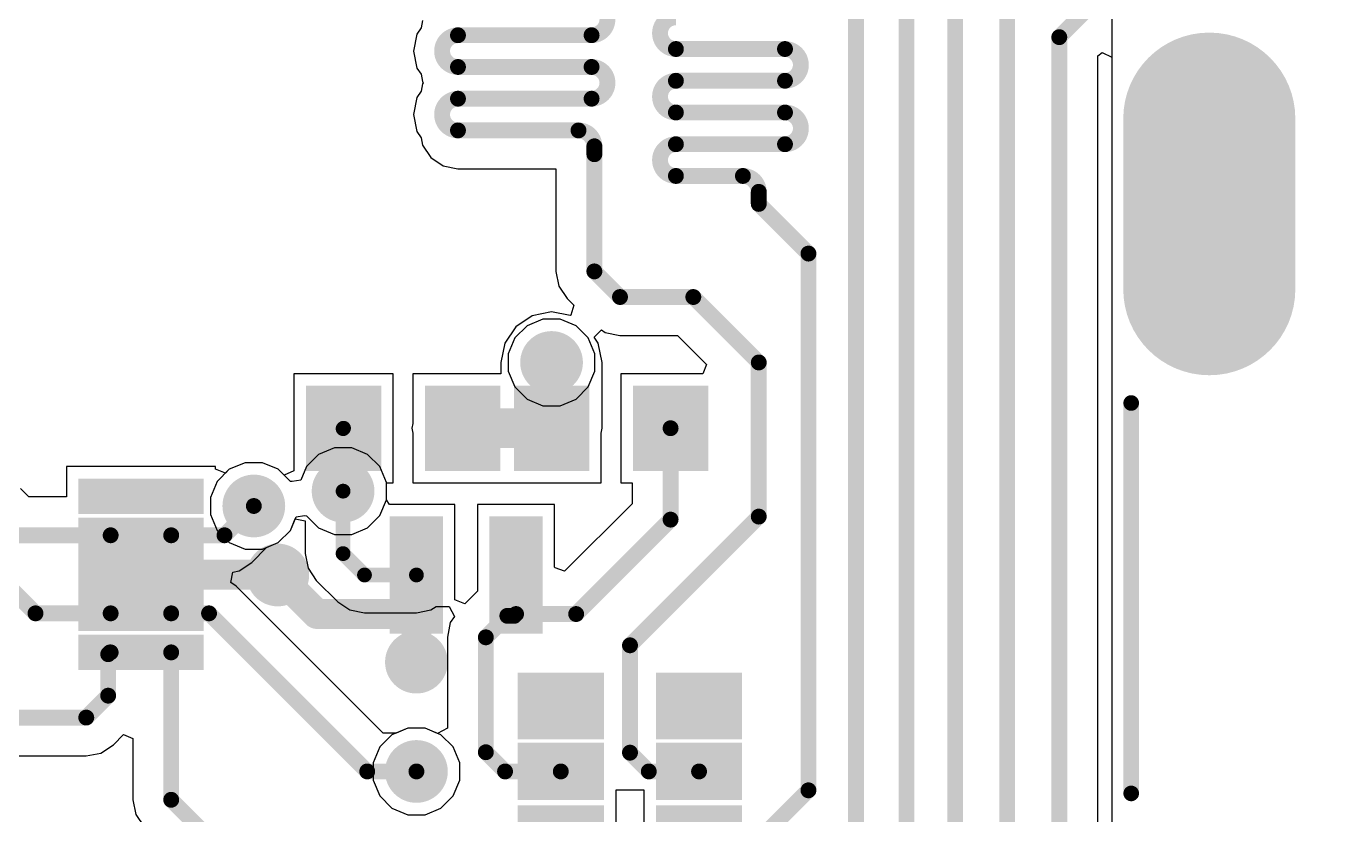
# Model space of a CAD drawing. Header units: millimetres. Extents: x 0 to 172, y 0 to 138.
# Drawn here: x 17.16 to 33.98, y 15.49 to 25.59 of the extents above; entities that cross this region are included whole.
import ezdxf

# ---------------------------------------------------------------- set-up
doc = ezdxf.new("R2010")
doc.units = ezdxf.units.MM
for name, color, linetype in [('BottomLayer', 5, 'Continuous'), ('BottomPaste', 16, 'Continuous'), ('BottomSolder', 6, 'Continuous'), ('MultiLayer', 9, 'Continuous'), ('PadHoleLayer', 156, 'Continuous'), ('TopLayer', 1, 'Continuous'), ('TopOverlay', 2, 'Continuous'), ('TopSolder', 216, 'Continuous'), ('ViaHoleLayer', 16, 'Continuous')]:
    doc.layers.add(name, color=color, linetype=linetype)

# ---------------------------------------------------------------- blocks, each defined once
blk = doc.blocks.new('U_DFN2510_10_B_20')
at = {"layer": 'BottomLayer'}
for points in [[(-0.69999987, 1.12500029), (-0.07499984999999999, 1.12500029), (-0.07499984999999999, 0.8750007900000001), (-0.69999987, 0.8750007900000001)], [(0.07499984999999999, 1.12500029), (0.69999987, 1.12500029), (0.69999987, 0.8750007900000001), (0.07499984999999999, 0.8750007900000001)], [(-0.69999987, 0.6249987499999999), (-0.07499984999999999, 0.6249987499999999), (-0.07499984999999999, 0.37499925), (-0.69999987, 0.37499925)], [(0.07499984999999999, 0.6250012899999999), (0.69999987, 0.6250012899999999), (0.69999987, 0.37500179), (0.07499984999999999, 0.37500179)], [(-0.69999987, 0.22499955), (-0.07499984999999999, 0.22499955), (-0.07499984999999999, -0.22499955), (-0.69999987, -0.22499955)], [(0.07499984999999999, 0.22499955), (0.69999987, 0.22499955), (0.69999987, -0.22499955), (0.07499984999999999, -0.22499955)], [(-0.69999987, -0.37500179), (-0.07499984999999999, -0.37500179), (-0.07499984999999999, -0.6250012899999999), (-0.69999987, -0.6250012899999999)], [(0.07499984999999999, -0.37499925), (0.69999987, -0.37499925), (0.69999987, -0.6249987499999999), (0.07499984999999999, -0.6249987499999999)], [(-0.69999987, -0.8750007900000001), (-0.07499984999999999, -0.8750007900000001), (-0.07499984999999999, -1.12500029), (-0.69999987, -1.12500029)], [(0.07499984999999999, -0.8750007900000001), (0.69999987, -0.8750007900000001), (0.69999987, -1.12500029), (0.07499984999999999, -1.12500029)]]:
    blk.add_hatch(color=5, dxfattribs=at).paths.add_polyline_path(points)
at = {"layer": 'BottomPaste'}
for points in [[(-0.69999987, 1.12500029), (-0.07499984999999999, 1.12500029), (-0.07499984999999999, 0.8750007900000001), (-0.69999987, 0.8750007900000001)], [(0.07499984999999999, 1.12500029), (0.69999987, 1.12500029), (0.69999987, 0.8750007900000001), (0.07499984999999999, 0.8750007900000001)], [(-0.69999987, 0.6249987499999999), (-0.07499984999999999, 0.6249987499999999), (-0.07499984999999999, 0.37499925), (-0.69999987, 0.37499925)], [(0.07499984999999999, 0.6250012899999999), (0.69999987, 0.6250012899999999), (0.69999987, 0.37500179), (0.07499984999999999, 0.37500179)], [(-0.69999987, 0.22499955), (-0.07499984999999999, 0.22499955), (-0.07499984999999999, -0.22499955), (-0.69999987, -0.22499955)], [(0.07499984999999999, 0.22499955), (0.69999987, 0.22499955), (0.69999987, -0.22499955), (0.07499984999999999, -0.22499955)], [(-0.69999987, -0.37500179), (-0.07499984999999999, -0.37500179), (-0.07499984999999999, -0.6250012899999999), (-0.69999987, -0.6250012899999999)], [(0.07499984999999999, -0.37499925), (0.69999987, -0.37499925), (0.69999987, -0.6249987499999999), (0.07499984999999999, -0.6249987499999999)], [(-0.69999987, -0.8750007900000001), (-0.07499984999999999, -0.8750007900000001), (-0.07499984999999999, -1.12500029), (-0.69999987, -1.12500029)], [(0.07499984999999999, -0.8750007900000001), (0.69999987, -0.8750007900000001), (0.69999987, -1.12500029), (0.07499984999999999, -1.12500029)]]:
    blk.add_hatch(color=16, dxfattribs=at).paths.add_polyline_path(points)
at = {"layer": 'BottomSolder'}
for points in [[(-0.8015998699999999, 1.22660029), (0.02660015, 1.22660029), (0.02660015, 0.77340079), (-0.8015998699999999, 0.77340079)], [(-0.02660015, 1.22660029), (0.8015998699999999, 1.22660029), (0.8015998699999999, 0.77340079), (-0.02660015, 0.77340079)], [(-0.8015998699999999, 0.72659875), (0.02660015, 0.72659875), (0.02660015, 0.27339925), (-0.8015998699999999, 0.27339925)], [(-0.02660015, 0.72660129), (0.8015998699999999, 0.72660129), (0.8015998699999999, 0.27340179), (-0.02660015, 0.27340179)], [(-0.8015998699999999, 0.32659955), (0.02660015, 0.32659955), (0.02660015, -0.32659955), (-0.8015998699999999, -0.32659955)], [(-0.02660015, 0.32659955), (0.8015998699999999, 0.32659955), (0.8015998699999999, -0.32659955), (-0.02660015, -0.32659955)], [(-0.8015998699999999, -0.27340179), (0.02660015, -0.27340179), (0.02660015, -0.72660129), (-0.8015998699999999, -0.72660129)], [(-0.02660015, -0.27339925), (0.8015998699999999, -0.27339925), (0.8015998699999999, -0.72659875), (-0.02660015, -0.72659875)], [(-0.8015998699999999, -0.77340079), (0.02660015, -0.77340079), (0.02660015, -1.22660029), (-0.8015998699999999, -1.22660029)], [(-0.02660015, -0.77340079), (0.8015998699999999, -0.77340079), (0.8015998699999999, -1.22660029), (-0.02660015, -1.22660029)]]:
    blk.add_hatch(color=6, dxfattribs=at).paths.add_polyline_path(points)
blk = doc.blocks.new('SC_89_B_22')
at = {"layer": 'BottomLayer'}
for points in [[(-0.8769997699999998, 0.6499986999999999), (-0.39899971, 0.6499986999999999), (-0.39899971, 0.3499993), (-0.8769997699999998, 0.3499993)], [(0.39899971, 0.6499986999999999), (0.8769997699999998, 0.6499986999999999), (0.8769997699999998, 0.3499993), (0.39899971, 0.3499993)], [(-0.8769997699999998, 0.14999716), (-0.39899971, 0.14999716), (-0.39899971, -0.15000224), (-0.8769997699999998, -0.15000224)], [(0.39899971, 0.14999716), (0.8769997699999998, 0.14999716), (0.8769997699999998, -0.15000224), (0.39899971, -0.15000224)], [(-0.8769997699999998, -0.35000184), (-0.39899971, -0.35000184), (-0.39899971, -0.65000124), (-0.8769997699999998, -0.65000124)], [(0.39899971, -0.35000184), (0.8769997699999998, -0.35000184), (0.8769997699999998, -0.65000124), (0.39899971, -0.65000124)]]:
    blk.add_hatch(color=5, dxfattribs=at).paths.add_polyline_path(points)
at = {"layer": 'BottomPaste'}
for points in [[(-0.8769997699999998, 0.6499986999999999), (-0.39899971, 0.6499986999999999), (-0.39899971, 0.3499993), (-0.8769997699999998, 0.3499993)], [(0.39899971, 0.6499986999999999), (0.8769997699999998, 0.6499986999999999), (0.8769997699999998, 0.3499993), (0.39899971, 0.3499993)], [(-0.8769997699999998, 0.14999716), (-0.39899971, 0.14999716), (-0.39899971, -0.15000224), (-0.8769997699999998, -0.15000224)], [(0.39899971, 0.14999716), (0.8769997699999998, 0.14999716), (0.8769997699999998, -0.15000224), (0.39899971, -0.15000224)], [(-0.8769997699999998, -0.35000184), (-0.39899971, -0.35000184), (-0.39899971, -0.65000124), (-0.8769997699999998, -0.65000124)], [(0.39899971, -0.35000184), (0.8769997699999998, -0.35000184), (0.8769997699999998, -0.65000124), (0.39899971, -0.65000124)]]:
    blk.add_hatch(color=16, dxfattribs=at).paths.add_polyline_path(points)
at = {"layer": 'BottomSolder'}
for points in [[(-0.97859977, 0.7515987), (-0.29739971, 0.7515987), (-0.29739971, 0.2483993), (-0.97859977, 0.2483993)], [(0.29739971, 0.7515987), (0.97859977, 0.7515987), (0.97859977, 0.2483993), (0.29739971, 0.2483993)], [(-0.97859977, 0.25159716), (-0.29739971, 0.25159716), (-0.29739971, -0.25160224), (-0.97859977, -0.25160224)], [(0.29739971, 0.25159716), (0.97859977, 0.25159716), (0.97859977, -0.25160224), (0.29739971, -0.25160224)], [(-0.97859977, -0.24840184), (-0.29739971, -0.24840184), (-0.29739971, -0.75160124), (-0.97859977, -0.75160124)], [(0.29739971, -0.24840184), (0.97859977, -0.24840184), (0.97859977, -0.75160124), (0.29739971, -0.75160124)]]:
    blk.add_hatch(color=6, dxfattribs=at).paths.add_polyline_path(points)
blk = doc.blocks.new('YC164_JR_0722RL_B_141')
at = {"layer": 'BottomLayer'}
for points in [[(-0.45000037, 2.80500074), (0.45000037, 2.80500074), (0.45000037, 2.1549995), (-0.45000037, 2.1549995)], [(2.21999937, 2.1549995), (1.31999863, 2.1549995), (1.31999863, 2.80500074), (2.21999937, 2.80500074)], [(-0.45000037, 1.90499873), (0.45000037, 1.90499873), (0.45000037, 1.37499979), (-0.45000037, 1.37499979)], [(2.21999937, 1.37499979), (1.31999863, 1.37499979), (1.31999863, 1.90499873), (2.21999937, 1.90499873)], [(-0.45000037, 1.10500033), (0.45000037, 1.10500033), (0.45000037, 0.57500139), (-0.45000037, 0.57500139)], [(2.21999937, 0.57500139), (1.31999863, 0.57500139), (1.31999863, 1.10500033), (2.21999937, 1.10500033)], [(-0.45000037, 0.32500062), (0.45000037, 0.32500062), (0.45000037, -0.32500062), (-0.45000037, -0.32500062)], [(2.21999937, -0.32500062), (1.31999863, -0.32500062), (1.31999863, 0.32500062), (2.21999937, 0.32500062)]]:
    blk.add_hatch(color=5, dxfattribs=at).paths.add_polyline_path(points)
at = {"layer": 'BottomPaste'}
for points in [[(-0.45000037, 2.80500074), (0.45000037, 2.80500074), (0.45000037, 2.1549995), (-0.45000037, 2.1549995)], [(2.21999937, 2.1549995), (1.31999863, 2.1549995), (1.31999863, 2.80500074), (2.21999937, 2.80500074)], [(-0.45000037, 1.90499873), (0.45000037, 1.90499873), (0.45000037, 1.37499979), (-0.45000037, 1.37499979)], [(2.21999937, 1.37499979), (1.31999863, 1.37499979), (1.31999863, 1.90499873), (2.21999937, 1.90499873)], [(-0.45000037, 1.10500033), (0.45000037, 1.10500033), (0.45000037, 0.57500139), (-0.45000037, 0.57500139)], [(2.21999937, 0.57500139), (1.31999863, 0.57500139), (1.31999863, 1.10500033), (2.21999937, 1.10500033)], [(-0.45000037, 0.32500062), (0.45000037, 0.32500062), (0.45000037, -0.32500062), (-0.45000037, -0.32500062)], [(2.21999937, -0.32500062), (1.31999863, -0.32500062), (1.31999863, 0.32500062), (2.21999937, 0.32500062)]]:
    blk.add_hatch(color=16, dxfattribs=at).paths.add_polyline_path(points)
at = {"layer": 'BottomSolder'}
for points in [[(-0.55160037, 2.90660074), (0.55160037, 2.90660074), (0.55160037, 2.0533995), (-0.55160037, 2.0533995)], [(2.32159937, 2.0533995), (1.21839863, 2.0533995), (1.21839863, 2.90660074), (2.32159937, 2.90660074)], [(-0.55160037, 2.00659873), (0.55160037, 2.00659873), (0.55160037, 1.27339979), (-0.55160037, 1.27339979)], [(2.32159937, 1.27339979), (1.21839863, 1.27339979), (1.21839863, 2.00659873), (2.32159937, 2.00659873)], [(-0.55160037, 1.20660033), (0.55160037, 1.20660033), (0.55160037, 0.47340139), (-0.55160037, 0.47340139)], [(2.32159937, 0.4734013900000001), (1.21839863, 0.4734013899999999), (1.21839863, 1.20660033), (2.32159937, 1.20660033)], [(-0.55160037, 0.4266006199999999), (0.55160037, 0.4266006199999999), (0.55160037, -0.4266006199999999), (-0.55160037, -0.4266006199999999)], [(2.32159937, -0.4266006199999999), (1.21839863, -0.42660062), (1.21839863, 0.4266006199999999), (2.32159937, 0.42660062)]]:
    blk.add_hatch(color=6, dxfattribs=at).paths.add_polyline_path(points)
blk = doc.blocks.new('R___0603_B_198')
at = {"layer": 'BottomLayer'}
for points in [[(-1.143, -0.4445), (-1.143, 0.4445), (-0.3809999999999999, 0.4445), (-0.3809999999999999, -0.4445)], [(0.3809999999999999, -0.4445), (0.3809999999999999, 0.4445), (1.143, 0.4445), (1.143, -0.4445)]]:
    blk.add_hatch(color=5, dxfattribs=at).paths.add_polyline_path(points)
at = {"layer": 'BottomPaste'}
for points in [[(-1.143, -0.4445), (-1.143, 0.4445), (-0.3809999999999999, 0.4445), (-0.3809999999999999, -0.4445)], [(0.3809999999999999, -0.4445), (0.3809999999999999, 0.4445), (1.143, 0.4445), (1.143, -0.4445)]]:
    blk.add_hatch(color=16, dxfattribs=at).paths.add_polyline_path(points)
at = {"layer": 'BottomSolder'}
for points in [[(-1.2446, -0.5460999999999999), (-1.2446, 0.5460999999999999), (-0.2794, 0.5460999999999999), (-0.2794, -0.5460999999999999)], [(0.2794, -0.5460999999999999), (0.2794, 0.5460999999999999), (1.2446, 0.5460999999999999), (1.2446, -0.5460999999999999)]]:
    blk.add_hatch(color=6, dxfattribs=at).paths.add_polyline_path(points)
blk = doc.blocks.new('R___0603_B_199')
at = {"layer": 'BottomLayer'}
for points in [[(-1.143, -0.4445), (-1.143, 0.4445), (-0.3809999999999999, 0.4445), (-0.3809999999999999, -0.4445)], [(0.3809999999999999, -0.4445), (0.3809999999999999, 0.4445), (1.143, 0.4445), (1.143, -0.4445)]]:
    blk.add_hatch(color=5, dxfattribs=at).paths.add_polyline_path(points)
at = {"layer": 'BottomPaste'}
for points in [[(-1.143, -0.4445), (-1.143, 0.4445), (-0.3809999999999999, 0.4445), (-0.3809999999999999, -0.4445)], [(0.3809999999999999, -0.4445), (0.3809999999999999, 0.4445), (1.143, 0.4445), (1.143, -0.4445)]]:
    blk.add_hatch(color=16, dxfattribs=at).paths.add_polyline_path(points)
at = {"layer": 'BottomSolder'}
for points in [[(-1.2446, -0.5460999999999999), (-1.2446, 0.5460999999999999), (-0.2794, 0.5460999999999999), (-0.2794, -0.5460999999999999)], [(0.2794, -0.5460999999999999), (0.2794, 0.5460999999999999), (1.2446, 0.5460999999999999), (1.2446, -0.5460999999999999)]]:
    blk.add_hatch(color=6, dxfattribs=at).paths.add_polyline_path(points)
blk = doc.blocks.new('MX50B19NQ1_267')
at = {"layer": 'BottomLayer'}
h = blk.add_hatch(color=5, dxfattribs=at)
edge = h.paths.add_edge_path()
edge.add_arc((-11.44999742, 6.6824987), 1.00000054, 180, 360)
edge.add_line((-10.44999688, 6.6824987), (-10.44999688, 8.867498139999999))
edge.add_arc((-11.44999742, 8.867498139999999), 1.00000054, 0, 180)
edge.add_line((-12.44999796, 8.867498139999999), (-12.44999796, 6.6824987))
at = {"layer": 'BottomSolder'}
h = blk.add_hatch(color=6, dxfattribs=at)
edge = h.paths.add_edge_path()
edge.add_arc((-11.44999742, 6.6824987), 1.10160054, 180, 360)
edge.add_line((-10.34839688, 6.6824987), (-10.34839688, 8.867498139999999))
edge.add_arc((-11.44999742, 8.867498139999999), 1.10160054, 0, 180)
edge.add_line((-12.55159796, 8.867498139999999), (-12.55159796, 6.6824987))
at = {"layer": 'MultiLayer'}
h = blk.add_hatch(color=9, dxfattribs=at)
edge = h.paths.add_edge_path()
edge.add_arc((-11.44999742, 6.6824987), 1.00000054, 180, 360)
edge.add_line((-10.44999688, 6.6824987), (-10.44999688, 8.867498139999999))
edge.add_arc((-11.44999742, 8.867498139999999), 1.00000054, 0, 180)
edge.add_line((-12.44999796, 8.867498139999999), (-12.44999796, 6.6824987))
at = {"layer": 'PadHoleLayer'}
h = blk.add_hatch(color=156, dxfattribs=at)
edge = h.paths.add_edge_path()
edge.add_arc((-11.44999742, 6.97499748), 0.50999898, 180, 360)
edge.add_line((-10.93999844, 6.97499748), (-10.93999844, 8.57499936))
edge.add_arc((-11.44999742, 8.57499936), 0.50999898, 0, 180)
edge.add_line((-11.9599964, 8.57499936), (-11.9599964, 6.97499748))
at = {"layer": 'TopLayer'}
h = blk.add_hatch(color=1, dxfattribs=at)
edge = h.paths.add_edge_path()
edge.add_arc((-11.44999742, 6.6824987), 1.00000054, 180, 360)
edge.add_line((-10.44999688, 6.6824987), (-10.44999688, 8.867498139999999))
edge.add_arc((-11.44999742, 8.867498139999999), 1.00000054, 0, 180)
edge.add_line((-12.44999796, 8.867498139999999), (-12.44999796, 6.6824987))
at = {"layer": 'TopSolder'}
h = blk.add_hatch(color=216, dxfattribs=at)
edge = h.paths.add_edge_path()
edge.add_arc((-11.44999742, 6.6824987), 1.10160054, 180, 360)
edge.add_line((-10.34839688, 6.6824987), (-10.34839688, 8.867498139999999))
edge.add_arc((-11.44999742, 8.867498139999999), 1.10160054, 0, 180)
edge.add_line((-12.55159796, 8.867498139999999), (-12.55159796, 6.6824987))
at = {"layer": 'TopOverlay', "const_width": 0.1999996}
blk.add_lwpolyline([(-12.44999796, 0.22499828), (-12.44999796, 5.224998439999999)], dxfattribs=at)
at = {"layer": 'TopOverlay', "const_width": 0.0999998}
for points in [[(-12.49999786, 5.224998439999999, 1), (-12.39999806, 5.224998439999999, 1)], [(-12.49999786, 0.22499828, 1), (-12.39999806, 0.22499828, 1)]]:
    blk.add_lwpolyline(points, format="xyb", close=True, dxfattribs=at)

msp = doc.modelspace()

# ---------------------------------------------------------------- hatches: boundary and pattern name
at = {"layer": 'BottomLayer'}
h = msp.add_hatch(color=5, dxfattribs=at)
edge = h.paths.add_edge_path()
edge.add_arc((23.8887, 21.2852), 0.2999994, 0, 360)
h = msp.add_hatch(color=5, dxfattribs=at)
edge = h.paths.add_edge_path()
edge.add_arc((21.2195029, 19.63723022), 0.2999994, 0, 360)
h = msp.add_hatch(color=5, dxfattribs=at)
edge = h.paths.add_edge_path()
edge.add_arc((20.07647496, 19.44715694), 0.2999994, 0, 360)
h = msp.add_hatch(color=5, dxfattribs=at)
edge = h.paths.add_edge_path()
edge.add_arc((20.3835, 18.5633995), 0.2999994, 0, 360)
h = msp.add_hatch(color=5, dxfattribs=at)
edge = h.paths.add_edge_path()
edge.add_arc((22.15850026, 17.44715586), 0.2999994, 0, 360)
h = msp.add_hatch(color=5, dxfattribs=at)
edge = h.paths.add_edge_path()
edge.add_arc((22.15850026, 16.0471993), 0.2999994, 0, 360)
at = {"layer": 'BottomSolder'}
h = msp.add_hatch(color=6, dxfattribs=at)
edge = h.paths.add_edge_path()
edge.add_arc((23.8887, 21.2852), 0.4015993999999999, 0, 360)
h = msp.add_hatch(color=6, dxfattribs=at)
edge = h.paths.add_edge_path()
edge.add_arc((21.2195029, 19.63723022), 0.4015993999999999, 0, 360)
h = msp.add_hatch(color=6, dxfattribs=at)
edge = h.paths.add_edge_path()
edge.add_arc((20.07647496, 19.44715694), 0.4015993999999999, 0, 360)
h = msp.add_hatch(color=6, dxfattribs=at)
edge = h.paths.add_edge_path()
edge.add_arc((20.3835, 18.5633995), 0.4015993999999999, 0, 360)
h = msp.add_hatch(color=6, dxfattribs=at)
edge = h.paths.add_edge_path()
edge.add_arc((22.15850026, 17.44715586), 0.4015993999999999, 0, 360)
h = msp.add_hatch(color=6, dxfattribs=at)
edge = h.paths.add_edge_path()
edge.add_arc((22.15850026, 16.0471993), 0.4015993999999999, 0, 360)
at = {"layer": 'TopLayer'}
h = msp.add_hatch(color=1, dxfattribs=at)
edge = h.paths.add_edge_path()
edge.add_arc((23.8887, 21.2852), 0.2999994, 0, 360)
h = msp.add_hatch(color=1, dxfattribs=at)
edge = h.paths.add_edge_path()
edge.add_arc((21.2195029, 19.63723022), 0.2999994, 0, 360)
h = msp.add_hatch(color=1, dxfattribs=at)
edge = h.paths.add_edge_path()
edge.add_arc((20.07647496, 19.44715694), 0.2999994, 0, 360)
h = msp.add_hatch(color=1, dxfattribs=at)
edge = h.paths.add_edge_path()
edge.add_arc((20.3835, 18.5633995), 0.2999994, 0, 360)
h = msp.add_hatch(color=1, dxfattribs=at)
edge = h.paths.add_edge_path()
edge.add_arc((22.15850026, 17.44715586), 0.2999994, 0, 360)
h = msp.add_hatch(color=1, dxfattribs=at)
edge = h.paths.add_edge_path()
edge.add_arc((22.15850026, 16.0471993), 0.2999994, 0, 360)
at = {"layer": 'TopSolder'}
h = msp.add_hatch(color=216, dxfattribs=at)
edge = h.paths.add_edge_path()
edge.add_arc((23.8887, 21.2852), 0.4015993999999999, 0, 360)
h = msp.add_hatch(color=216, dxfattribs=at)
edge = h.paths.add_edge_path()
edge.add_arc((21.2195029, 19.63723022), 0.4015993999999999, 0, 360)
h = msp.add_hatch(color=216, dxfattribs=at)
edge = h.paths.add_edge_path()
edge.add_arc((20.07647496, 19.44715694), 0.4015993999999999, 0, 360)
h = msp.add_hatch(color=216, dxfattribs=at)
edge = h.paths.add_edge_path()
edge.add_arc((20.3835, 18.5633995), 0.4015993999999999, 0, 360)
h = msp.add_hatch(color=216, dxfattribs=at)
edge = h.paths.add_edge_path()
edge.add_arc((22.15850026, 17.44715586), 0.4015993999999999, 0, 360)
h = msp.add_hatch(color=216, dxfattribs=at)
edge = h.paths.add_edge_path()
edge.add_arc((22.15850026, 16.0471993), 0.4015993999999999, 0, 360)
at = {"layer": 'ViaHoleLayer'}
h = msp.add_hatch(color=16, dxfattribs=at)
edge = h.paths.add_edge_path()
edge.add_arc((23.8887, 21.2852), 0.1499997, 0, 360)
h = msp.add_hatch(color=16, dxfattribs=at)
edge = h.paths.add_edge_path()
edge.add_arc((21.2195029, 19.63723022), 0.1499997, 0, 360)
h = msp.add_hatch(color=16, dxfattribs=at)
edge = h.paths.add_edge_path()
edge.add_arc((20.07647496, 19.44715694), 0.1499997, 0, 360)
h = msp.add_hatch(color=16, dxfattribs=at)
edge = h.paths.add_edge_path()
edge.add_arc((20.3835, 18.5633995), 0.1499997, 0, 360)
h = msp.add_hatch(color=16, dxfattribs=at)
edge = h.paths.add_edge_path()
edge.add_arc((22.15850026, 17.44715586), 0.1499997, 0, 360)
h = msp.add_hatch(color=16, dxfattribs=at)
edge = h.paths.add_edge_path()
edge.add_arc((22.15850026, 16.0471993), 0.1499997, 0, 360)

# ---------------------------------------------------------------- linework, layer by layer
at = {"layer": 'BottomLayer'}
for p, q in [((31.0642, 33.2994), (31.0642, 0.4318)), ((22.21715394, 25.57046194), (22.16408064, 25.4910336)), ((22.2358585, 25.66450036), (22.21715394, 25.57046194)), ((22.16408064, 25.4910336), (22.12071014, 25.273)), ((22.12071014, 25.273), (22.16408064, 25.0549664)), ((30.881447, 25.21248704), (30.9372, 25.25586008)), ((30.9372, 25.25586008), (31.0642, 25.193752)), ((30.881447, 12.05681612), (30.881447, 25.21248704)), ((31.0642, 25.193752), (31.0642, 0.5334)), ((22.16408064, 25.0549664), (22.21715394, 24.97553806)), ((22.21715394, 24.97553806), (22.2358585, 24.88149964)), ((22.21715394, 24.75766194), (22.16408064, 24.6782336)), ((22.2358585, 24.85170036), (22.21715394, 24.75766194)), ((22.2358585, 24.88149964), (22.2458153, 24.8666)), ((22.2458153, 24.8666), (22.2358585, 24.85170036)), ((22.16408064, 24.6782336), (22.12071014, 24.4602)), ((22.12071014, 24.4602), (22.16408064, 24.2421664)), ((22.16408064, 24.2421664), (22.21715394, 24.16273806)), ((22.21715394, 24.16273806), (22.2358585, 24.06869964)), ((22.2358585, 24.06869964), (22.34252326, 23.90906572)), ((22.34252326, 23.90906572), (22.50215718, 23.80240096)), ((22.50215718, 23.80240096), (22.69045754, 23.76494612)), ((22.69045754, 23.76494612), (23.9448594, 23.76494612)), ((23.9448594, 23.76494612), (23.9448594, 22.45148672)), ((23.9448594, 22.45148672), (23.98231424, 22.26318636)), ((23.98231424, 22.26318636), (24.088979, 22.10355244)), ((24.088979, 22.10355244), (24.17509516, 22.01743628)), ((23.6409357, 21.8833573), (23.4308904, 21.7430096)), ((23.8887, 21.93264092), (23.6409357, 21.8833573)), ((24.12785624, 21.88506926), (23.8887, 21.93264092)), ((24.13550418, 21.89065218), (24.12785624, 21.88506926)), ((24.17509516, 22.01743628), (24.13550418, 21.89065218)), ((23.4308904, 21.7430096), (23.2905427, 21.5329643)), ((24.43480254, 21.61087118), (24.52636446, 21.7024331)), ((24.52636446, 21.7024331), (24.5766971, 21.66880096)), ((23.2905427, 21.5329643), (23.24125908, 21.2852)), ((24.4868573, 21.5329643), (24.43480254, 21.61087118)), ((24.53614092, 21.2852), (24.4868573, 21.5329643)), ((24.5766971, 21.66880096), (24.765, 21.63134612)), ((24.765, 21.63134612), (25.499695, 21.63134612)), ((25.499695, 21.63134612), (25.87220886, 21.25883226)), ((23.24125908, 21.2852), (23.24125908, 21.1414995)), ((24.53614092, 20.4429995), (24.53614092, 21.2852)), ((25.87220886, 21.25883226), (25.82360596, 21.1414995)), ((21.86020012, 21.1414995), (20.59020012, 21.1414995)), ((20.59020012, 21.1414995), (20.59020012, 19.89651088)), ((21.86020012, 19.7444995), (21.86020012, 21.1414995)), ((23.24125908, 21.1414995), (22.11420012, 21.1414995)), ((22.11420012, 21.1414995), (22.11420012, 20.50554446)), ((25.82360596, 21.1414995), (24.7777, 21.1414995)), ((24.7777, 21.1414995), (24.7777, 19.7444995)), ((22.11420012, 20.50554446), (22.1017592, 20.4429995)), ((22.1017592, 20.4429995), (22.11420012, 20.38045454)), ((22.11420012, 20.38045454), (22.11420012, 19.7444995)), ((24.5237, 20.38045454), (24.53614092, 20.4429995)), ((24.5237, 19.7444995), (24.5237, 20.38045454)), ((19.5848986, 19.95115644), (17.6769014, 19.95115644)), ((17.6769014, 19.95115644), (17.6769014, 19.5642103)), ((19.5848986, 19.91865968), (19.5848986, 19.95115644)), ((19.7118986, 19.86605374), (19.5848986, 19.91865968)), ((19.7626605, 19.91681564), (19.7118986, 19.86605374)), ((19.96627706, 20.00115634), (19.7626605, 19.91681564)), ((20.18667286, 20.00115634), (19.96627706, 20.00115634)), ((20.39028942, 19.91681564), (20.18667286, 20.00115634)), ((20.46320012, 19.84390494), (20.39028942, 19.91681564)), ((20.59020012, 19.89651088), (20.46320012, 19.84390494)), ((21.7735023, 19.52703486), (21.7735023, 19.7444995)), ((21.7735023, 19.7444995), (21.86020012, 19.7444995)), ((22.11420012, 19.7444995), (24.5237, 19.7444995)), ((24.7777, 19.7444995), (24.92064612, 19.7444995)), ((24.92064612, 19.7444995), (24.92064612, 19.47645076)), ((17.19641722, 19.5642103), (17.08902348, 19.67160404)), ((17.6769014, 19.5642103), (17.19641722, 19.5642103)), ((21.81334982, 19.4673982), (21.7735023, 19.52703486)), ((22.65149902, 19.4673982), (21.81334982, 19.4673982)), ((22.65149902, 18.24487334), (22.65149902, 19.4673982)), ((23.9274985, 19.4673982), (22.94150098, 19.4673982)), ((22.94150098, 19.4673982), (22.94150098, 18.35526936)), ((23.9274985, 18.66290908), (23.9274985, 19.4673982)), ((24.92064612, 19.47645076), (24.0544985, 18.61030314)), ((20.54613366, 19.13334248), (20.60755594, 19.28162768)), ((20.60755594, 19.28162768), (20.73455594, 19.25636484)), ((20.73455594, 19.25636484), (20.73455594, 18.83715562)), ((20.39028942, 18.97749824), (20.54613366, 19.13334248)), ((20.0490328, 18.72384622), (20.2407393, 18.91555272)), ((20.2407393, 18.91555272), (20.39028942, 18.97749824)), ((20.73455594, 18.83715562), (20.77146976, 18.65157306)), ((19.88939888, 18.61718146), (20.0490328, 18.72384622)), ((19.78192386, 18.46631562), (19.80874372, 18.60113882)), ((19.80874372, 18.60113882), (19.88939888, 18.61718146)), ((20.77146976, 18.65157306), (20.87659274, 18.49424546)), ((23.93376976, 18.65697564), (23.9274985, 18.66290908)), ((24.0544985, 18.61030314), (23.93376976, 18.65697564)), ((19.85110076, 18.4200927), (19.78192386, 18.46631562)), ((21.73194028, 16.53925318), (19.85110076, 18.4200927)), ((20.87659274, 18.49424546), (21.15034632, 18.22049442)), ((22.94150098, 18.35526936), (22.77849902, 18.1922674)), ((21.15034632, 18.22049442), (21.1503514, 18.2204868)), ((21.1503514, 18.2204868), (21.307679, 18.11536382)), ((22.77849902, 18.1922674), (22.65149902, 18.24487334)), ((21.307679, 18.11536382), (21.49326156, 18.07844746)), ((21.49326156, 18.07844746), (21.49327426, 18.07845)), ((21.49327426, 18.07845), (22.15850026, 18.07845)), ((22.15850026, 18.07845), (22.34408028, 18.11536382)), ((22.34408028, 18.11536382), (22.40998312, 18.15939726)), ((22.40998312, 18.15939726), (22.57747834, 18.15939726)), ((22.57747834, 18.15939726), (22.64535984, 18.03239726)), ((22.64535984, 18.03239726), (22.59252784, 17.95332706)), ((22.59252784, 17.95332706), (22.555073, 17.7650267)), ((22.555073, 17.7650267), (22.555073, 16.60003538)), ((18.27908714, 16.38941858), (18.40901322, 16.51934466)), ((18.40901322, 16.51934466), (18.52634598, 16.47074176)), ((21.89875224, 16.53925318), (21.73194028, 16.53925318)), ((22.04830236, 16.6011987), (21.89875224, 16.53925318)), ((22.26869816, 16.6011987), (22.04830236, 16.6011987)), ((22.42807046, 16.5351841), (22.26869816, 16.6011987)), ((22.555073, 16.60003538), (22.42807046, 16.5351841)), ((18.11945322, 16.28275382), (18.27908714, 16.38941858)), ((18.52634598, 16.47074176), (18.52634598, 15.6843095)), ((17.04474112, 16.24529898), (17.93115286, 16.24529898)), ((17.93115286, 16.24529898), (18.11945322, 16.28275382)), ((18.52634598, 15.6843095), (18.56380082, 15.49600914)), ((25.07320106, 15.80565292), (24.71120026, 15.80565292)), ((24.71120026, 15.80565292), (24.71120026, 13.82819942)), ((25.07320106, 13.82819942), (25.07320106, 15.80565292)), ((18.56380082, 15.49600914), (18.67046558, 15.33637522))]:
    msp.add_line(p, q, dxfattribs=at)
for points, const_width in [([(30.38939312, 25.45139944), (33.8787994, 28.94080572)], 0.2032), ([(27.7861522, 15.3909522), (27.7861522, 26.89077172)], 0.2032), ([(28.43344072, 13.93948952), (28.43344072, 26.4690606)], 0.2032), ([(29.05633508, 13.23930296), (29.05633508, 26.13478136)], 0.2032), ([(29.72180492, 12.55646968), (29.72180492, 25.7938778)], 0.2032), ([(22.69045754, 25.4762), (24.40113992, 25.4762)], 0.2032), ([(25.48081264, 25.29944902), (26.87766024, 25.29944902)], 0.2032), ([(30.38939312, 12.05681612), (30.38939312, 25.45139944)], 0.2032), ([(22.69045754, 25.0698), (24.40113992, 25.0698)], 0.2032), ([(25.48081264, 24.89304902), (26.87766024, 24.89304902)], 0.2032), ([(22.69045754, 24.6634), (24.40113992, 24.6634)], 0.2032), ([(25.48081264, 24.48664902), (26.87766024, 24.48664902)], 0.2032), ([(22.69045754, 24.257), (24.23371328, 24.257)], 0.2032), ([(24.43691328, 23.9521873), (24.43691328, 24.0538)], 0.2032), ([(24.43691328, 22.45148672), (24.43691328, 23.9521873)], 0.2032), ([(25.48081264, 24.08024902), (26.87766024, 24.08024902)], 0.2032), ([(25.48081264, 23.67384902), (26.33850968, 23.67384902)], 0.2032), ([(26.54170968, 23.36903632), (26.54170968, 23.47064902)], 0.2032), ([(26.54170968, 23.31579792), (26.54170968, 23.36903632)], 0.2032), ([(26.54170968, 23.31579792), (27.178, 22.6795076)], 0.2032), ([(27.178, 15.80565292), (27.178, 22.6795076)], 0.2032), ([(24.43691328, 22.45148672), (24.765, 22.1234)], 0.2032), ([(24.765, 22.1234), (25.70350968, 22.1234)], 0.2032), ([(25.70350968, 22.1234), (26.54170968, 21.2852)], 0.2032), ([(23.8887, 20.4429995), (23.8887, 21.2852)], 0.508), ([(26.54170968, 19.31140664), (26.54170968, 21.2852)], 0.2032), ([(22.74920012, 20.4429995), (23.8887, 20.4429995)], 0.508), ([(21.2195029, 20.43730228), (21.22520012, 20.4429995)], 0.1892554), ([(21.2195029, 19.63723022), (21.2195029, 20.43730228)], 0.1892554), ([(25.4127, 19.27263608), (25.4127, 20.4429995)], 0.2032), ([(21.2195029, 18.83715562), (21.2195029, 19.63723022)], 0.1892554), ([(19.70109852, 19.0717805), (20.07647496, 19.44715694)], 0.2032), ([(24.20346188, 18.06339796), (25.4127, 19.27263608)], 0.2032), ([(24.89307696, 17.66277392), (26.54170968, 19.31140664)], 0.2032), ([(16.99260254, 19.07215642), (18.24340014, 19.07215642)], 0.2032), ([(18.24340014, 19.07215896), (19.01839986, 19.07215896)], 0.2032), ([(19.01839986, 19.07215896), (19.01877832, 19.0717805)], 0.2032), ([(19.01877832, 19.0717805), (19.70109852, 19.0717805)], 0.2032), ([(21.2195029, 18.83715562), (21.49326156, 18.56339696)], 0.1892554), ([(16.72117814, 18.63212174), (17.281144, 18.07215588)], 0.2032), ([(18.24340014, 18.57215742), (19.01839986, 18.57215742)], 0.3809999999999999), ([(19.01839986, 18.57215742), (19.02277882, 18.56777846)], 0.3809999999999999), ([(19.02277882, 18.56777846), (20.37912104, 18.56777846)], 0.3809999999999999), ([(20.37912104, 18.56777846), (20.3835, 18.5633995)], 0.3809999999999999), ([(20.3835, 18.5633995), (20.88350154, 18.06339796)], 0.3809999999999999), ([(21.49326156, 18.56339696), (22.15850026, 18.56339696)], 0.1892554), ([(17.281144, 18.07215588), (18.24340014, 18.07215588)], 0.2032), ([(18.24340014, 18.07215842), (19.01839986, 18.07215842)], 0.2032), ([(19.01839986, 18.07215842), (19.50316648, 18.07215842)], 0.2032), ([(19.50316648, 18.07215842), (21.5281256, 16.0471993)], 0.2032), ([(20.88350154, 18.06339796), (22.15850026, 18.06339796)], 0.3809999999999999), ([(22.15850026, 17.44715586), (22.15850026, 18.06339796)], 0.3809999999999999), ([(23.41150004, 18.04039826), (23.43449974, 18.06339796)], 0.2032), ([(23.43449974, 18.06339796), (24.20346188, 18.06339796)], 0.2032), ([(23.04712688, 17.7650267), (23.32249844, 18.04039826)], 0.2032), ([(23.32249844, 18.04039826), (23.41150004, 18.04039826)], 0.2032), ([(23.04712688, 16.29318814), (23.04712688, 17.7650267)], 0.2032), ([(18.2118, 17.54875586), (18.23520102, 17.57215688)], 0.2032), ([(18.23520102, 17.57215688), (18.24340014, 17.57215688)], 0.2032), ([(18.24340014, 17.57215688), (19.01839986, 17.57215688)], 0.2032), ([(19.01839986, 15.6843095), (19.01839986, 17.57215688)], 0.2032), ([(24.89307696, 16.2878262), (24.89307696, 17.66277392)], 0.2032), ([(18.2118, 17.018), (18.2118, 17.54875586)], 0.2032), ([(17.93115286, 16.73735286), (18.2118, 17.018)], 0.2032), ([(17.04474112, 16.73735286), (17.93115286, 16.73735286)], 0.2032), ([(23.04712688, 16.29318814), (23.29311572, 16.0471993)], 0.2032), ([(24.89307696, 16.2878262), (25.13370386, 16.0471993)], 0.2032), ([(21.5281256, 16.0471993), (22.15850026, 16.0471993)], 0.2032), ([(23.29311572, 16.0471993), (24.00720116, 16.0471993)], 0.2032), ([(25.13370386, 16.0471993), (25.77720016, 16.0471993)], 0.2032), ([(26.61954798, 15.2472009), (27.178, 15.80565292)], 0.2032), ([(19.01839986, 15.6843095), (19.45550846, 15.2472009)], 0.2032)]:
    msp.add_lwpolyline(points, dxfattribs=dict(at, const_width=const_width))
at = {"layer": 'BottomLayer', "const_width": 0.2032}
for points in [[(24.40113992, 25.8826, -0.9999999999999999), (24.40113992, 25.4762)], [(25.48081264, 25.29944902, -0.9999999999999999), (25.48081264, 25.70584902)], [(22.69045754, 25.0698, -0.9999999999999999), (22.69045754, 25.4762)], [(26.87766024, 25.29944902, -0.9999999999999999), (26.87766024, 24.89304902)], [(24.40113992, 25.0698, -0.9999999999999999), (24.40113992, 24.6634)], [(25.48081264, 24.48664902, -0.9999999999999999), (25.48081264, 24.89304902)], [(22.69045754, 24.257, -0.9999999999999999), (22.69045754, 24.6634)], [(26.87766024, 24.48664902, -0.9999999999999999), (26.87766024, 24.08024902)], [(24.23371328, 24.257, -0.4142135623730951), (24.43691328, 24.0538)], [(25.48081264, 23.67384902, -0.9999999999999999), (25.48081264, 24.08024902)], [(26.33850968, 23.67384902, -0.4142135623730951), (26.54170968, 23.47064902)]]:
    msp.add_lwpolyline(points, format="xyb", dxfattribs=at)
at = {"layer": 'BottomLayer'}
for points, const_width in [([(22.63965754, 25.4762, 1), (22.74125754, 25.4762, 1)], 0.1016), ([(22.63965754, 25.4762, 1), (22.74125754, 25.4762, 1)], 0.1016), ([(24.35033992, 25.4762, 1), (24.45193992, 25.4762, 1)], 0.1016), ([(24.35033992, 25.4762, 1), (24.45193992, 25.4762, 1)], 0.1016), ([(25.43001264, 25.29944902, 1), (25.53161264, 25.29944902, 1)], 0.1016), ([(25.43001264, 25.29944902, 1), (25.53161264, 25.29944902, 1)], 0.1016), ([(26.82686024, 25.29944902, 1), (26.92846024, 25.29944902, 1)], 0.1016), ([(26.82686024, 25.29944902, 1), (26.92846024, 25.29944902, 1)], 0.1016), ([(30.33859312, 25.45139944, 1), (30.44019312, 25.45139944, 1)], 0.1016), ([(30.33859312, 25.45139944, 1), (30.44019312, 25.45139944, 1)], 0.1016), ([(22.63965754, 25.0698, 1), (22.74125754, 25.0698, 1)], 0.1016), ([(22.63965754, 25.0698, 1), (22.74125754, 25.0698, 1)], 0.1016), ([(24.35033992, 25.0698, 1), (24.45193992, 25.0698, 1)], 0.1016), ([(24.35033992, 25.0698, 1), (24.45193992, 25.0698, 1)], 0.1016), ([(25.43001264, 24.89304902, 1), (25.53161264, 24.89304902, 1)], 0.1016), ([(25.43001264, 24.89304902, 1), (25.53161264, 24.89304902, 1)], 0.1016), ([(26.82686024, 24.89304902, 1), (26.92846024, 24.89304902, 1)], 0.1016), ([(26.82686024, 24.89304902, 1), (26.92846024, 24.89304902, 1)], 0.1016), ([(22.63965754, 24.6634, 1), (22.74125754, 24.6634, 1)], 0.1016), ([(22.63965754, 24.6634, 1), (22.74125754, 24.6634, 1)], 0.1016), ([(24.35033992, 24.6634, 1), (24.45193992, 24.6634, 1)], 0.1016), ([(24.35033992, 24.6634, 1), (24.45193992, 24.6634, 1)], 0.1016), ([(25.43001264, 24.48664902, 1), (25.53161264, 24.48664902, 1)], 0.1016), ([(25.43001264, 24.48664902, 1), (25.53161264, 24.48664902, 1)], 0.1016), ([(26.82686024, 24.48664902, 1), (26.92846024, 24.48664902, 1)], 0.1016), ([(26.82686024, 24.48664902, 1), (26.92846024, 24.48664902, 1)], 0.1016), ([(22.63965754, 24.257, 1), (22.74125754, 24.257, 1)], 0.1016), ([(22.63965754, 24.257, 1), (22.74125754, 24.257, 1)], 0.1016), ([(24.18291328, 24.257, 1), (24.28451328, 24.257, 1)], 0.1016), ([(24.18291328, 24.257, 1), (24.28451328, 24.257, 1)], 0.1016), ([(24.38611328, 24.0538, 1), (24.48771328, 24.0538, 1)], 0.1016), ([(24.38611328, 24.0538, 1), (24.48771328, 24.0538, 1)], 0.1016), ([(24.38611328, 23.9521873, 1), (24.48771328, 23.9521873, 1)], 0.1016), ([(24.38611328, 23.9521873, 1), (24.48771328, 23.9521873, 1)], 0.1016), ([(25.43001264, 24.08024902, 1), (25.53161264, 24.08024902, 1)], 0.1016), ([(25.43001264, 24.08024902, 1), (25.53161264, 24.08024902, 1)], 0.1016), ([(26.82686024, 24.08024902, 1), (26.92846024, 24.08024902, 1)], 0.1016), ([(26.82686024, 24.08024902, 1), (26.92846024, 24.08024902, 1)], 0.1016), ([(25.43001264, 23.67384902, 1), (25.53161264, 23.67384902, 1)], 0.1016), ([(25.43001264, 23.67384902, 1), (25.53161264, 23.67384902, 1)], 0.1016), ([(26.28770968, 23.67384902, 1), (26.38930968, 23.67384902, 1)], 0.1016), ([(26.28770968, 23.67384902, 1), (26.38930968, 23.67384902, 1)], 0.1016), ([(26.49090968, 23.47064902, 1), (26.59250968, 23.47064902, 1)], 0.1016), ([(26.49090968, 23.47064902, 1), (26.59250968, 23.47064902, 1)], 0.1016), ([(26.49090968, 23.36903632, 1), (26.59250968, 23.36903632, 1)], 0.1016), ([(26.49090968, 23.36903632, 1), (26.59250968, 23.36903632, 1)], 0.1016), ([(26.49090968, 23.31579792, 1), (26.59250968, 23.31579792, 1)], 0.1016), ([(26.49090968, 23.31579792, 1), (26.59250968, 23.31579792, 1)], 0.1016), ([(27.1272, 22.6795076, 1), (27.2288, 22.6795076, 1)], 0.1016), ([(27.1272, 22.6795076, 1), (27.2288, 22.6795076, 1)], 0.1016), ([(24.38611328, 22.45148672, 1), (24.48771328, 22.45148672, 1)], 0.1016), ([(24.38611328, 22.45148672, 1), (24.48771328, 22.45148672, 1)], 0.1016), ([(24.7142, 22.1234, 1), (24.8158, 22.1234, 1)], 0.1016), ([(24.7142, 22.1234, 1), (24.8158, 22.1234, 1)], 0.1016), ([(25.65270968, 22.1234, 1), (25.75430968, 22.1234, 1)], 0.1016), ([(25.65270968, 22.1234, 1), (25.75430968, 22.1234, 1)], 0.1016), ([(23.7617, 21.2852, 1), (24.0157, 21.2852, 1)], 0.254), ([(26.49090968, 21.2852, 1), (26.59250968, 21.2852, 1)], 0.1016), ([(26.49090968, 21.2852, 1), (26.59250968, 21.2852, 1)], 0.1016), ([(22.62220012, 20.4429995, 1), (22.87620012, 20.4429995, 1)], 0.254), ([(23.7617, 20.4429995, 1), (24.0157, 20.4429995, 1)], 0.254), ([(23.7617, 20.4429995, 1), (24.0157, 20.4429995, 1)], 0.254), ([(21.17219032, 20.43730228, 1), (21.26681548, 20.43730228, 1)], 0.0946277), ([(21.17219032, 20.43730228, 1), (21.26681548, 20.43730228, 1)], 0.0946277), ([(21.17788754, 20.4429995, 1), (21.2725127, 20.4429995, 1)], 0.0946277), ([(25.3619, 20.4429995, 1), (25.4635, 20.4429995, 1)], 0.1016), ([(21.17219032, 19.63723022, 1), (21.26681548, 19.63723022, 1)], 0.0946277), ([(21.17219032, 19.63723022, 1), (21.26681548, 19.63723022, 1)], 0.0946277), ([(20.02567496, 19.44715694, 1), (20.12727496, 19.44715694, 1)], 0.1016), ([(25.3619, 19.27263608, 1), (25.4635, 19.27263608, 1)], 0.1016), ([(25.3619, 19.27263608, 1), (25.4635, 19.27263608, 1)], 0.1016), ([(26.49090968, 19.31140664, 1), (26.59250968, 19.31140664, 1)], 0.1016), ([(26.49090968, 19.31140664, 1), (26.59250968, 19.31140664, 1)], 0.1016), ([(18.19260014, 19.07215896, 1), (18.29420014, 19.07215896, 1)], 0.1016), ([(18.19260014, 19.07215642, 1), (18.29420014, 19.07215642, 1)], 0.1016), ([(18.96759986, 19.07215896, 1), (19.06919986, 19.07215896, 1)], 0.1016), ([(18.96759986, 19.07215896, 1), (19.06919986, 19.07215896, 1)], 0.1016), ([(18.96797832, 19.0717805, 1), (19.06957832, 19.0717805, 1)], 0.1016), ([(18.96797832, 19.0717805, 1), (19.06957832, 19.0717805, 1)], 0.1016), ([(19.65029852, 19.0717805, 1), (19.75189852, 19.0717805, 1)], 0.1016), ([(19.65029852, 19.0717805, 1), (19.75189852, 19.0717805, 1)], 0.1016), ([(21.17219032, 18.83715562, 1), (21.26681548, 18.83715562, 1)], 0.0946277), ([(21.17219032, 18.83715562, 1), (21.26681548, 18.83715562, 1)], 0.0946277), ([(18.14815014, 18.57215742, 1), (18.33865014, 18.57215742, 1)], 0.1905), ([(18.92314986, 18.57215742, 1), (19.11364986, 18.57215742, 1)], 0.1905), ([(18.92314986, 18.57215742, 1), (19.11364986, 18.57215742, 1)], 0.1905), ([(18.92752882, 18.56777846, 1), (19.11802882, 18.56777846, 1)], 0.1905), ([(18.92752882, 18.56777846, 1), (19.11802882, 18.56777846, 1)], 0.1905), ([(20.28387104, 18.56777846, 1), (20.47437104, 18.56777846, 1)], 0.1905), ([(20.28387104, 18.56777846, 1), (20.47437104, 18.56777846, 1)], 0.1905), ([(20.28825, 18.5633995, 1), (20.47875, 18.5633995, 1)], 0.1905), ([(20.28825, 18.5633995, 1), (20.47875, 18.5633995, 1)], 0.1905), ([(21.44594898, 18.56339696, 1), (21.54057414, 18.56339696, 1)], 0.0946277), ([(21.44594898, 18.56339696, 1), (21.54057414, 18.56339696, 1)], 0.0946277), ([(22.11118768, 18.56339696, 1), (22.20581284, 18.56339696, 1)], 0.0946277), ([(17.230344, 18.07215588, 1), (17.331944, 18.07215588, 1)], 0.1016), ([(17.230344, 18.07215588, 1), (17.331944, 18.07215588, 1)], 0.1016), ([(18.19260014, 18.07215842, 1), (18.29420014, 18.07215842, 1)], 0.1016), ([(18.19260014, 18.07215588, 1), (18.29420014, 18.07215588, 1)], 0.1016), ([(18.96759986, 18.07215842, 1), (19.06919986, 18.07215842, 1)], 0.1016), ([(18.96759986, 18.07215842, 1), (19.06919986, 18.07215842, 1)], 0.1016), ([(19.45236648, 18.07215842, 1), (19.55396648, 18.07215842, 1)], 0.1016), ([(19.45236648, 18.07215842, 1), (19.55396648, 18.07215842, 1)], 0.1016), ([(20.78825154, 18.06339796, 1), (20.97875154, 18.06339796, 1)], 0.1905), ([(20.78825154, 18.06339796, 1), (20.97875154, 18.06339796, 1)], 0.1905), ([(22.06325026, 18.06339796, 1), (22.25375026, 18.06339796, 1)], 0.1905), ([(22.06325026, 18.06339796, 1), (22.25375026, 18.06339796, 1)], 0.1905), ([(23.38369974, 18.06339796, 1), (23.48529974, 18.06339796, 1)], 0.1016), ([(23.38369974, 18.06339796, 1), (23.48529974, 18.06339796, 1)], 0.1016), ([(24.15266188, 18.06339796, 1), (24.25426188, 18.06339796, 1)], 0.1016), ([(24.15266188, 18.06339796, 1), (24.25426188, 18.06339796, 1)], 0.1016), ([(23.27169844, 18.04039826, 1), (23.37329844, 18.04039826, 1)], 0.1016), ([(23.27169844, 18.04039826, 1), (23.37329844, 18.04039826, 1)], 0.1016), ([(23.36070004, 18.04039826, 1), (23.46230004, 18.04039826, 1)], 0.1016), ([(23.36070004, 18.04039826, 1), (23.46230004, 18.04039826, 1)], 0.1016), ([(22.99632688, 17.7650267, 1), (23.09792688, 17.7650267, 1)], 0.1016), ([(22.99632688, 17.7650267, 1), (23.09792688, 17.7650267, 1)], 0.1016), ([(18.18440102, 17.57215688, 1), (18.28600102, 17.57215688, 1)], 0.1016), ([(18.18440102, 17.57215688, 1), (18.28600102, 17.57215688, 1)], 0.1016), ([(18.19260014, 17.57215688, 1), (18.29420014, 17.57215688, 1)], 0.1016), ([(18.19260014, 17.57215688, 1), (18.29420014, 17.57215688, 1)], 0.1016), ([(18.96759986, 17.57215688, 1), (19.06919986, 17.57215688, 1)], 0.1016), ([(18.96759986, 17.57215688, 1), (19.06919986, 17.57215688, 1)], 0.1016), ([(24.84227696, 17.66277392, 1), (24.94387696, 17.66277392, 1)], 0.1016), ([(24.84227696, 17.66277392, 1), (24.94387696, 17.66277392, 1)], 0.1016), ([(18.161, 17.54875586, 1), (18.2626, 17.54875586, 1)], 0.1016), ([(18.161, 17.54875586, 1), (18.2626, 17.54875586, 1)], 0.1016), ([(22.06325026, 17.44715586, 1), (22.25375026, 17.44715586, 1)], 0.1905), ([(18.161, 17.018, 1), (18.2626, 17.018, 1)], 0.1016), ([(18.161, 17.018, 1), (18.2626, 17.018, 1)], 0.1016), ([(17.88035286, 16.73735286, 1), (17.98195286, 16.73735286, 1)], 0.1016), ([(17.88035286, 16.73735286, 1), (17.98195286, 16.73735286, 1)], 0.1016), ([(22.99632688, 16.29318814, 1), (23.09792688, 16.29318814, 1)], 0.1016), ([(22.99632688, 16.29318814, 1), (23.09792688, 16.29318814, 1)], 0.1016), ([(24.84227696, 16.2878262, 1), (24.94387696, 16.2878262, 1)], 0.1016), ([(24.84227696, 16.2878262, 1), (24.94387696, 16.2878262, 1)], 0.1016), ([(21.4773256, 16.0471993, 1), (21.5789256, 16.0471993, 1)], 0.1016), ([(21.4773256, 16.0471993, 1), (21.5789256, 16.0471993, 1)], 0.1016), ([(22.10770026, 16.0471993, 1), (22.20930026, 16.0471993, 1)], 0.1016), ([(23.24231572, 16.0471993, 1), (23.34391572, 16.0471993, 1)], 0.1016), ([(23.24231572, 16.0471993, 1), (23.34391572, 16.0471993, 1)], 0.1016), ([(23.95640116, 16.0471993, 1), (24.05800116, 16.0471993, 1)], 0.1016), ([(25.08290386, 16.0471993, 1), (25.18450386, 16.0471993, 1)], 0.1016), ([(25.08290386, 16.0471993, 1), (25.18450386, 16.0471993, 1)], 0.1016), ([(25.72640016, 16.0471993, 1), (25.82800016, 16.0471993, 1)], 0.1016), ([(27.1272, 15.80565292, 1), (27.2288, 15.80565292, 1)], 0.1016), ([(27.1272, 15.80565292, 1), (27.2288, 15.80565292, 1)], 0.1016), ([(18.96759986, 15.6843095, 1), (19.06919986, 15.6843095, 1)], 0.1016), ([(18.96759986, 15.6843095, 1), (19.06919986, 15.6843095, 1)], 0.1016)]:
    msp.add_lwpolyline(points, format="xyb", close=True, dxfattribs=dict(at, const_width=const_width))
at = {"layer": 'TopLayer'}
for p, q in [((31.0642, 33.147), (31.0642, 0.4318)), ((31.0642, 33.147), (31.0642, 0.5334)), ((23.57488554, 21.7548587), (23.4190413, 21.59901446)), ((23.7785021, 21.8391994), (23.57488554, 21.7548587)), ((23.9988979, 21.8391994), (23.7785021, 21.8391994)), ((24.20251446, 21.7548587), (23.9988979, 21.8391994)), ((24.3583587, 21.59901446), (24.20251446, 21.7548587)), ((23.4190413, 21.59901446), (23.3347006, 21.3953979)), ((24.4426994, 21.3953979), (24.3583587, 21.59901446)), ((23.3347006, 21.3953979), (23.3347006, 21.1750021)), ((24.4426994, 21.1750021), (24.4426994, 21.3953979)), ((23.3347006, 21.1750021), (23.4190413, 20.97138554)), ((24.3583587, 20.97138554), (24.4426994, 21.1750021)), ((23.4190413, 20.97138554), (23.57488554, 20.8155413)), ((24.20251446, 20.8155413), (24.3583587, 20.97138554)), ((23.57488554, 20.8155413), (23.7785021, 20.7312006)), ((23.7785021, 20.7312006), (23.9988979, 20.7312006)), ((23.9988979, 20.7312006), (24.20251446, 20.8155413)), ((21.109305, 20.19122962), (20.90568844, 20.10688892)), ((21.3297008, 20.19122962), (21.109305, 20.19122962)), ((21.53331736, 20.10688892), (21.3297008, 20.19122962)), ((20.90568844, 20.10688892), (20.7498442, 19.95104468)), ((21.6891616, 19.95104468), (21.53331736, 20.10688892)), ((19.7626605, 19.91681564), (19.60681626, 19.7609714)), ((19.96627706, 20.00115634), (19.7626605, 19.91681564)), ((20.18667286, 20.00115634), (19.96627706, 20.00115634)), ((20.39028942, 19.91681564), (20.18667286, 20.00115634)), ((20.54470364, 19.76240142), (20.39028942, 19.91681564)), ((20.7498442, 19.95104468), (20.67735514, 19.77604122)), ((21.7735023, 19.74742812), (21.6891616, 19.95104468)), ((19.60681626, 19.7609714), (19.52247556, 19.55735484)), ((20.5694026, 19.75934072), (20.54470364, 19.76240142)), ((20.67735514, 19.77604122), (20.5694026, 19.75934072)), ((21.7735023, 19.52703232), (21.7735023, 19.74742812)), ((19.52247556, 19.55735484), (19.52247556, 19.33695904)), ((21.6891616, 19.32341576), (21.7735023, 19.52703232)), ((19.52247556, 19.33695904), (19.60681626, 19.13334248)), ((20.54613366, 19.13334248), (20.61862272, 19.30834594)), ((20.61862272, 19.30834594), (20.72657526, 19.32504644)), ((20.72657526, 19.32504644), (20.75127422, 19.32198574)), ((20.75127422, 19.32198574), (20.90568844, 19.16757152)), ((21.53331736, 19.16757152), (21.6891616, 19.32341576)), ((19.60681626, 19.13334248), (19.7626605, 18.97749824)), ((20.39028942, 18.97749824), (20.54613366, 19.13334248)), ((20.90568844, 19.16757152), (21.109305, 19.08323082)), ((21.109305, 19.08323082), (21.3297008, 19.08323082)), ((21.3297008, 19.08323082), (21.53331736, 19.16757152)), ((19.7626605, 18.97749824), (19.96627706, 18.89315754)), ((19.96627706, 18.89315754), (20.18667286, 18.89315754)), ((20.18667286, 18.89315754), (20.39028942, 18.97749824)), ((21.8446858, 16.516858), (21.68884156, 16.36101376)), ((22.04830236, 16.6011987), (21.8446858, 16.516858)), ((22.26869816, 16.6011987), (22.04830236, 16.6011987)), ((22.47231472, 16.516858), (22.26869816, 16.6011987)), ((22.62815896, 16.36101376), (22.47231472, 16.516858)), ((21.68884156, 16.36101376), (21.60450086, 16.1573972)), ((22.71249966, 16.1573972), (22.62815896, 16.36101376)), ((21.60450086, 16.1573972), (21.60450086, 15.9370014)), ((22.71249966, 15.9370014), (22.71249966, 16.1573972)), ((21.60450086, 15.9370014), (21.68884156, 15.73338484)), ((22.62815896, 15.73338484), (22.71249966, 15.9370014)), ((21.68884156, 15.73338484), (21.8446858, 15.5775406)), ((22.47231472, 15.5775406), (22.62815896, 15.73338484)), ((21.8446858, 15.5775406), (22.04830236, 15.4931999)), ((22.04830236, 15.4931999), (22.26869816, 15.4931999)), ((22.26869816, 15.4931999), (22.47231472, 15.5775406))]:
    msp.add_line(p, q, dxfattribs=at)

# ---------------------------------------------------------------- block references
for name, p in [('MX50B19NQ1_267', (43.76040016, 15.5407995)), ('U_DFN2510_10_B_20', (18.6309, 18.57215742)), ('SC_89_B_22', (22.7965, 18.5633995))]:
    msp.add_blockref(name, p)
at = {"rotation": 180}
for name, p in [('R___0603_B_199', (21.98720012, 20.4429995)), ('R___0603_B_198', (24.6507, 20.4429995)), ('YC164_JR_0722RL_B_141', (25.77720016, 16.88720016))]:
    msp.add_blockref(name, p, dxfattribs=at)

doc.saveas('drawing.dxf')
